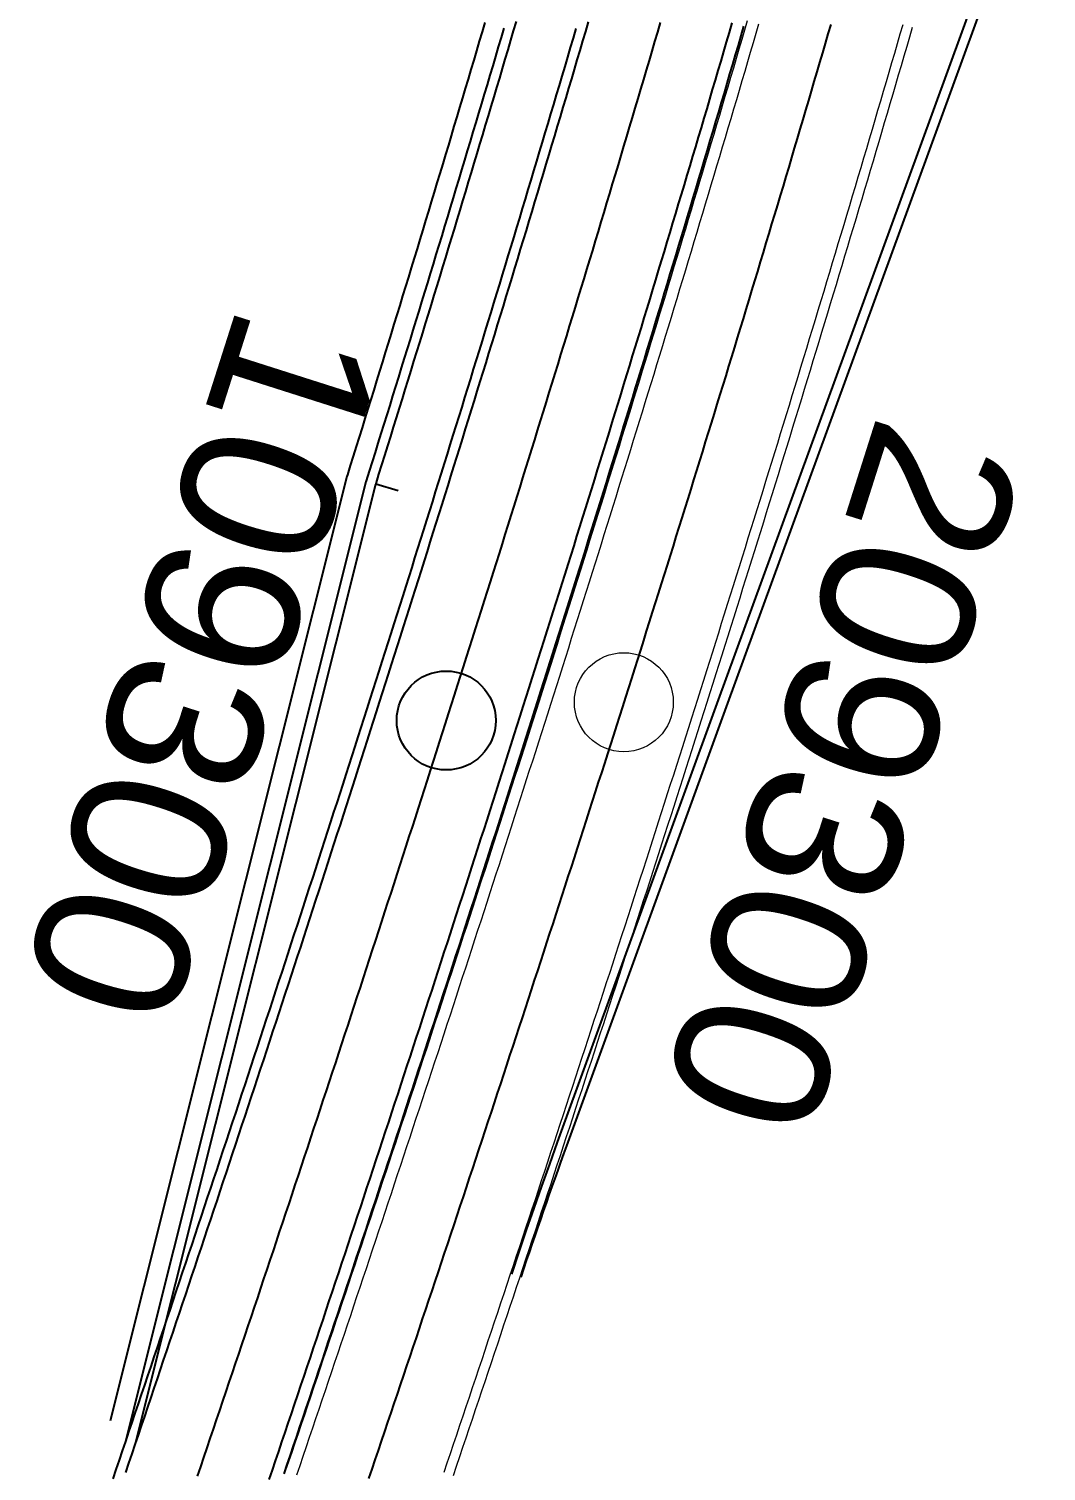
# Model space of a CAD drawing. Extents: x 2610184 to 2620710, y 1263771 to 1270672.
# Drawn here: x 2614603.1 to 2614654.5, y 1266137.5 to 1266210.4 of the extents above; entities that cross this region are included whole.
import ezdxf

# ---------------------------------------------------------------- set-up
doc = ezdxf.new("R2010")
doc.units = 0
doc.header["$LTSCALE"] = 5
doc.linetypes.add('DASHDOT', pattern=[10, 5, -2.5, 0, -2.5])
doc.layers.get('0').update_dxf_attribs({"color": 1, "linetype": 'CONTINUOUS'})
for name, color, linetype in [('Anschluss Birsfelden Grundvariante', 7, 'CONTINUOUS'), ('Grundriss_16', 7, 'CONTINUOUS'), ('Grundriss_26', 7, 'CONTINUOUS'), ('TunnelachseOst', 3, 'CONTINUOUS'), ('TunnelacsheWest', 3, 'CONTINUOUS')]:
    doc.layers.add(name, color=color, linetype=linetype)
doc.styles.add('ARIAL', font='arial.ttf')

# ---------------------------------------------------------------- blocks, each defined once
blk = doc.blocks.new('CDWK_PTTYP10')
at = {"color": 0, "lineweight": -2}
blk.add_circle((0, 0), 0.5, dxfattribs=at)

msp = doc.modelspace()

# ---------------------------------------------------------------- linework, layer by layer
at = {"layer": 'Anschluss Birsfelden Grundvariante', "color": 1, "linetype": 'Continuous', "lineweight": -3}
msp.add_line((2614620.643, 1266187.415, 2.5), (2614621.771, 1266187.063, 2.5), dxfattribs=at)
msp.add_lwpolyline([(2614680.386, 1266291.424), (2614648.553, 1266204.108), (2614638.356, 1266176.138), (2614630.287, 1266153.972, 0.007045), (2614627.975, 1266147.332)], format="xyb", dxfattribs=at)
for points in [[(2614626.16, 1266210.716), (2614626.019, 1266210.239), (2614625.878, 1266209.762), (2614625.736, 1266209.285), (2614625.595, 1266208.808), (2614625.453, 1266208.331), (2614625.312, 1266207.854), (2614625.17, 1266207.378), (2614625.028, 1266206.901), (2614624.885, 1266206.424), (2614624.743, 1266205.948), (2614624.6, 1266205.471), (2614624.458, 1266204.994), (2614624.315, 1266204.518), (2614624.172, 1266204.041), (2614624.028, 1266203.565), (2614623.885, 1266203.088), (2614623.741, 1266202.612), (2614623.598, 1266202.136), (2614623.454, 1266201.659), (2614623.31, 1266201.183), (2614623.165, 1266200.707), (2614623.021, 1266200.231), (2614622.876, 1266199.754), (2614622.732, 1266199.278), (2614622.587, 1266198.802), (2614622.442, 1266198.326), (2614622.296, 1266197.85), (2614622.151, 1266197.374), (2614622.005, 1266196.898), (2614621.86, 1266196.422), (2614621.714, 1266195.946), (2614621.568, 1266195.47), (2614621.422, 1266194.995), (2614621.275, 1266194.519), (2614621.129, 1266194.043), (2614620.982, 1266193.567), (2614620.836, 1266193.092), (2614620.689, 1266192.616), (2614620.542, 1266192.141), (2614620.394, 1266191.665), (2614620.247, 1266191.19), (2614620.099, 1266190.714), (2614619.952, 1266190.239), (2614619.804, 1266189.763), (2614619.656, 1266189.288), (2614619.508, 1266188.812), (2614619.36, 1266188.337), (2614619.211, 1266187.862), (2614619.186, 1266187.782), (2614607.234, 1266140.065)], [(2614627.119, 1266210.433), (2614626.978, 1266209.956), (2614626.837, 1266209.478), (2614626.695, 1266209.001), (2614626.554, 1266208.524), (2614626.412, 1266208.047), (2614626.27, 1266207.569), (2614626.128, 1266207.092), (2614625.986, 1266206.615), (2614625.844, 1266206.138), (2614625.701, 1266205.661), (2614625.558, 1266205.184), (2614625.416, 1266204.707), (2614625.272, 1266204.23), (2614625.129, 1266203.753), (2614624.986, 1266203.277), (2614624.842, 1266202.8), (2614624.699, 1266202.323), (2614624.555, 1266201.847), (2614624.411, 1266201.37), (2614624.267, 1266200.893), (2614624.122, 1266200.417), (2614623.978, 1266199.94), (2614623.833, 1266199.464), (2614623.688, 1266198.987), (2614623.543, 1266198.511), (2614623.398, 1266198.034), (2614623.253, 1266197.558), (2614623.107, 1266197.082), (2614622.962, 1266196.606), (2614622.816, 1266196.129), (2614622.67, 1266195.653), (2614622.524, 1266195.177), (2614622.378, 1266194.701), (2614622.231, 1266194.225), (2614622.085, 1266193.749), (2614621.938, 1266193.273), (2614621.791, 1266192.797), (2614621.644, 1266192.321), (2614621.497, 1266191.845), (2614621.35, 1266191.369), (2614621.202, 1266190.893), (2614621.054, 1266190.418), (2614620.907, 1266189.942), (2614620.759, 1266189.466), (2614620.611, 1266188.99), (2614620.462, 1266188.515), (2614620.314, 1266188.039), (2614620.166, 1266187.564), (2614620.149, 1266187.511), (2614608.002, 1266139.036)]]:
    msp.add_lwpolyline(points, dxfattribs=at)
for points in [[(2614679.912, 1266291.584, 0), (2614648.083, 1266204.279, 0), (2614637.886, 1266176.309, 2.5), (2614629.817, 1266154.143, 2.5), (2614629.418, 1266153.038, 2.5), (2614629.024, 1266151.932, 2.5), (2614628.636, 1266150.824, 2.5), (2614628.252, 1266149.715, 2.5), (2614627.874, 1266148.603, 2.5), (2614627.501, 1266147.49, 2.5)], [(2614627.739, 1266210.769, 0), (2614627.598, 1266210.291, 0), (2614627.457, 1266209.814, 0), (2614627.316, 1266209.336, 0), (2614627.175, 1266208.859, 0), (2614627.033, 1266208.382, 0), (2614626.891, 1266207.904, 0), (2614626.749, 1266207.427, 0), (2614626.607, 1266206.95, 0), (2614626.465, 1266206.472, 0), (2614626.323, 1266205.995, 0), (2614626.18, 1266205.518, 0), (2614626.037, 1266205.041, 0), (2614625.894, 1266204.564, 0), (2614625.751, 1266204.087, 0), (2614625.608, 1266203.61, 0), (2614625.465, 1266203.133, 0), (2614625.321, 1266202.656, 0), (2614625.177, 1266202.179, 0), (2614625.033, 1266201.702, 0), (2614624.889, 1266201.225, 0), (2614624.745, 1266200.748, 0), (2614624.601, 1266200.272, 0), (2614624.456, 1266199.795, 0), (2614624.311, 1266199.318, 0), (2614624.167, 1266198.842, 0), (2614624.022, 1266198.365, 0), (2614623.876, 1266197.889, 0), (2614623.731, 1266197.412, 0), (2614623.585, 1266196.936, 0), (2614623.44, 1266196.459, 0), (2614623.294, 1266195.983, 0), (2614623.148, 1266195.507, 0), (2614623.002, 1266195.03, 0), (2614622.856, 1266194.554, 0), (2614622.709, 1266194.078, 0), (2614622.562, 1266193.602, 0), (2614622.416, 1266193.125, 0), (2614622.269, 1266192.649, 0), (2614622.122, 1266192.173, 0), (2614621.975, 1266191.697, 0), (2614621.827, 1266191.221, 0), (2614621.68, 1266190.745, 0), (2614621.532, 1266190.269, 0), (2614621.384, 1266189.793, 0), (2614621.236, 1266189.318, 0), (2614621.088, 1266188.842, 0), (2614620.94, 1266188.366, 0), (2614620.791, 1266187.89, 0), (2614620.643, 1266187.415, 0), (2614620.631, 1266187.376, 0), (2614608.487, 1266138.915, 2.5)]]:
    msp.add_polyline3d(points, dxfattribs=at)
at = {"layer": 'Grundriss_16', "color": 1, "linetype": 'Continuous', "lineweight": -3}
for points in [[(2614631.378, 1266210.737), (2614631.237, 1266210.258), (2614631.096, 1266209.78), (2614630.955, 1266209.301), (2614630.814, 1266208.822), (2614630.672, 1266208.343), (2614630.53, 1266207.865), (2614630.388, 1266207.386), (2614630.246, 1266206.907), (2614630.104, 1266206.429), (2614629.962, 1266205.95), (2614629.819, 1266205.472), (2614629.676, 1266204.994), (2614629.533, 1266204.515), (2614629.39, 1266204.037), (2614629.247, 1266203.559), (2614629.104, 1266203.081), (2614628.96, 1266202.602), (2614628.816, 1266202.124), (2614628.672, 1266201.646), (2614628.528, 1266201.168), (2614628.384, 1266200.69), (2614628.24, 1266200.212), (2614628.095, 1266199.734), (2614627.95, 1266199.256), (2614627.805, 1266198.779), (2614627.66, 1266198.301), (2614627.515, 1266197.823), (2614627.37, 1266197.346), (2614627.224, 1266196.868), (2614627.079, 1266196.39), (2614626.933, 1266195.913), (2614626.787, 1266195.435), (2614626.64, 1266194.958), (2614626.494, 1266194.48), (2614626.348, 1266194.003), (2614626.201, 1266193.526), (2614626.054, 1266193.048), (2614625.907, 1266192.571), (2614625.76, 1266192.094), (2614625.613, 1266191.617), (2614625.466, 1266191.14), (2614625.318, 1266190.663), (2614625.17, 1266190.186), (2614625.023, 1266189.709), (2614624.875, 1266189.232), (2614624.726, 1266188.755), (2614624.578, 1266188.278), (2614624.43, 1266187.801), (2614624.281, 1266187.324), (2614624.132, 1266186.847), (2614623.984, 1266186.371), (2614623.835, 1266185.894), (2614623.685, 1266185.417), (2614623.536, 1266184.941), (2614623.387, 1266184.464), (2614623.237, 1266183.988), (2614623.087, 1266183.511), (2614622.938, 1266183.035), (2614622.788, 1266182.559), (2614622.637, 1266182.082), (2614622.487, 1266181.606), (2614622.337, 1266181.13), (2614622.186, 1266180.653), (2614622.036, 1266180.177), (2614621.885, 1266179.701), (2614621.734, 1266179.225), (2614621.583, 1266178.749), (2614621.431, 1266178.273), (2614621.28, 1266177.797), (2614621.129, 1266177.321), (2614620.977, 1266176.845), (2614620.825, 1266176.369), (2614620.673, 1266175.893), (2614620.521, 1266175.417), (2614620.369, 1266174.941), (2614620.217, 1266174.466), (2614620.064, 1266173.99), (2614619.912, 1266173.514), (2614619.759, 1266173.039), (2614619.607, 1266172.563), (2614619.454, 1266172.088), (2614619.301, 1266171.612), (2614619.147, 1266171.136), (2614618.994, 1266170.661), (2614618.841, 1266170.186), (2614618.687, 1266169.71), (2614618.534, 1266169.235), (2614618.38, 1266168.76), (2614618.226, 1266168.284), (2614618.072, 1266167.809), (2614617.918, 1266167.334), (2614617.763, 1266166.859), (2614617.609, 1266166.383), (2614617.455, 1266165.908), (2614617.3, 1266165.433), (2614617.145, 1266164.958), (2614616.99, 1266164.483), (2614616.836, 1266164.008), (2614616.68, 1266163.533), (2614616.525, 1266163.058), (2614616.37, 1266162.583), (2614616.215, 1266162.109), (2614616.059, 1266161.634), (2614615.903, 1266161.159), (2614615.748, 1266160.684), (2614615.592, 1266160.209), (2614615.436, 1266159.735), (2614615.28, 1266159.26), (2614615.124, 1266158.785), (2614614.967, 1266158.311), (2614614.811, 1266157.836), (2614614.654, 1266157.362), (2614614.498, 1266156.887), (2614614.341, 1266156.413), (2614614.184, 1266155.938), (2614614.027, 1266155.464), (2614613.87, 1266154.989), (2614613.713, 1266154.515), (2614613.556, 1266154.041), (2614613.399, 1266153.566), (2614613.241, 1266153.092), (2614613.084, 1266152.618), (2614612.926, 1266152.144), (2614612.768, 1266151.669), (2614612.61, 1266151.195), (2614612.453, 1266150.721), (2614612.295, 1266150.247), (2614612.136, 1266149.773), (2614611.978, 1266149.299), (2614611.82, 1266148.825), (2614611.661, 1266148.351), (2614611.503, 1266147.877), (2614611.344, 1266147.403), (2614611.186, 1266146.929), (2614611.027, 1266146.455), (2614610.868, 1266145.981), (2614610.709, 1266145.507), (2614610.55, 1266145.034), (2614610.391, 1266144.56), (2614610.232, 1266144.086), (2614610.072, 1266143.612), (2614609.913, 1266143.139), (2614609.753, 1266142.665), (2614609.594, 1266142.191), (2614609.434, 1266141.718), (2614609.274, 1266141.244), (2614609.114, 1266140.77), (2614608.955, 1266140.297), (2614608.795, 1266139.823), (2614608.634, 1266139.35), (2614608.474, 1266138.876), (2614608.314, 1266138.403), (2614608.154, 1266137.929), (2614607.993, 1266137.456)], [(2614615.265, 1266137.107), (2614615.426, 1266137.582), (2614615.586, 1266138.056), (2614615.747, 1266138.531), (2614615.907, 1266139.006), (2614616.067, 1266139.481), (2614616.227, 1266139.956), (2614616.387, 1266140.43), (2614616.547, 1266140.905), (2614616.707, 1266141.38), (2614616.867, 1266141.855), (2614617.026, 1266142.33), (2614617.186, 1266142.805), (2614617.345, 1266143.28), (2614617.505, 1266143.755), (2614617.664, 1266144.231), (2614617.823, 1266144.706), (2614617.982, 1266145.181), (2614618.141, 1266145.656), (2614618.3, 1266146.131), (2614618.459, 1266146.607), (2614618.618, 1266147.082), (2614618.777, 1266147.557), (2614618.935, 1266148.033), (2614619.094, 1266148.508), (2614619.252, 1266148.984), (2614619.41, 1266149.459), (2614619.568, 1266149.935), (2614619.727, 1266150.411), (2614619.885, 1266150.886), (2614620.042, 1266151.362), (2614620.2, 1266151.838), (2614620.358, 1266152.313), (2614620.516, 1266152.789), (2614620.673, 1266153.265), (2614620.83, 1266153.741), (2614620.988, 1266154.217), (2614621.145, 1266154.693), (2614621.302, 1266155.169), (2614621.459, 1266155.645), (2614621.616, 1266156.121), (2614621.773, 1266156.597), (2614621.929, 1266157.073), (2614622.086, 1266157.549), (2614622.242, 1266158.025), (2614622.399, 1266158.501), (2614622.555, 1266158.978), (2614622.711, 1266159.454), (2614622.867, 1266159.93), (2614623.023, 1266160.407), (2614623.179, 1266160.883), (2614623.335, 1266161.36), (2614623.49, 1266161.836), (2614623.646, 1266162.313), (2614623.801, 1266162.79), (2614623.956, 1266163.266), (2614624.111, 1266163.743), (2614624.266, 1266164.22), (2614624.421, 1266164.696), (2614624.576, 1266165.173), (2614624.731, 1266165.65), (2614624.885, 1266166.127), (2614625.04, 1266166.604), (2614625.194, 1266167.081), (2614625.348, 1266167.558), (2614625.502, 1266168.035), (2614625.656, 1266168.512), (2614625.81, 1266168.989), (2614625.964, 1266169.467), (2614626.117, 1266169.944), (2614626.271, 1266170.421), (2614626.424, 1266170.899), (2614626.577, 1266171.376), (2614626.73, 1266171.853), (2614626.883, 1266172.331), (2614627.036, 1266172.809), (2614627.189, 1266173.286), (2614627.342, 1266173.764), (2614627.494, 1266174.241), (2614627.646, 1266174.719), (2614627.799, 1266175.197), (2614627.951, 1266175.675), (2614628.103, 1266176.153), (2614628.254, 1266176.63), (2614628.406, 1266177.108), (2614628.558, 1266177.586), (2614628.709, 1266178.064), (2614628.86, 1266178.542), (2614629.011, 1266179.021), (2614629.163, 1266179.499), (2614629.313, 1266179.977), (2614629.464, 1266180.455), (2614629.615, 1266180.934), (2614629.765, 1266181.412), (2614629.916, 1266181.89), (2614630.066, 1266182.369), (2614630.216, 1266182.847), (2614630.366, 1266183.326), (2614630.515, 1266183.805), (2614630.665, 1266184.283), (2614630.815, 1266184.762), (2614630.964, 1266185.241), (2614631.113, 1266185.719), (2614631.262, 1266186.198), (2614631.411, 1266186.677), (2614631.56, 1266187.156), (2614631.708, 1266187.635), (2614631.857, 1266188.114), (2614632.005, 1266188.593), (2614632.153, 1266189.073), (2614632.301, 1266189.552), (2614632.449, 1266190.031), (2614632.597, 1266190.51), (2614632.745, 1266190.99), (2614632.892, 1266191.469), (2614633.039, 1266191.949), (2614633.187, 1266192.428), (2614633.334, 1266192.908), (2614633.48, 1266193.387), (2614633.627, 1266193.867), (2614633.774, 1266194.347), (2614633.92, 1266194.826), (2614634.066, 1266195.306), (2614634.212, 1266195.786), (2614634.358, 1266196.266), (2614634.504, 1266196.746), (2614634.649, 1266197.226), (2614634.795, 1266197.706), (2614634.94, 1266198.186), (2614635.085, 1266198.667), (2614635.23, 1266199.147), (2614635.375, 1266199.627), (2614635.519, 1266200.107), (2614635.664, 1266200.588), (2614635.808, 1266201.068), (2614635.952, 1266201.549), (2614636.096, 1266202.029), (2614636.24, 1266202.51), (2614636.384, 1266202.991), (2614636.527, 1266203.471), (2614636.67, 1266203.952), (2614636.814, 1266204.433), (2614636.957, 1266204.914), (2614637.099, 1266205.395), (2614637.242, 1266205.876), (2614637.384, 1266206.357), (2614637.527, 1266206.838), (2614637.669, 1266207.319), (2614637.811, 1266207.801), (2614637.952, 1266208.282), (2614638.094, 1266208.763), (2614638.235, 1266209.245), (2614638.377, 1266209.726), (2614638.518, 1266210.208), (2614638.659, 1266210.689)], [(2614630.758, 1266210.4), (2614630.617, 1266209.921), (2614630.476, 1266209.442), (2614630.334, 1266208.964), (2614630.193, 1266208.485), (2614630.051, 1266208.007), (2614629.909, 1266207.528), (2614629.767, 1266207.05), (2614629.625, 1266206.571), (2614629.483, 1266206.093), (2614629.34, 1266205.615), (2614629.197, 1266205.137), (2614629.054, 1266204.658), (2614628.911, 1266204.18), (2614628.768, 1266203.702), (2614628.625, 1266203.224), (2614628.481, 1266202.746), (2614628.338, 1266202.268), (2614628.194, 1266201.79), (2614628.05, 1266201.313), (2614627.905, 1266200.835), (2614627.761, 1266200.357), (2614627.616, 1266199.879), (2614627.472, 1266199.401), (2614627.327, 1266198.924), (2614627.182, 1266198.446), (2614627.037, 1266197.969), (2614626.891, 1266197.491), (2614626.746, 1266197.014), (2614626.6, 1266196.536), (2614626.454, 1266196.059), (2614626.309, 1266195.582), (2614626.162, 1266195.104), (2614626.016, 1266194.627), (2614625.87, 1266194.15), (2614625.723, 1266193.673), (2614625.576, 1266193.195), (2614625.43, 1266192.718), (2614625.282, 1266192.241), (2614625.135, 1266191.764), (2614624.988, 1266191.287), (2614624.84, 1266190.81), (2614624.693, 1266190.333), (2614624.545, 1266189.857), (2614624.397, 1266189.38), (2614624.249, 1266188.903), (2614624.101, 1266188.426), (2614623.952, 1266187.95), (2614623.804, 1266187.473), (2614623.655, 1266186.996), (2614623.506, 1266186.52), (2614623.357, 1266186.043), (2614623.208, 1266185.567), (2614623.059, 1266185.09), (2614622.91, 1266184.614), (2614622.76, 1266184.138), (2614622.61, 1266183.661), (2614622.461, 1266183.185), (2614622.311, 1266182.709), (2614622.161, 1266182.233), (2614622.01, 1266181.756), (2614621.86, 1266181.28), (2614621.709, 1266180.804), (2614621.559, 1266180.328), (2614621.408, 1266179.852), (2614621.257, 1266179.376), (2614621.106, 1266178.9), (2614620.955, 1266178.424), (2614620.804, 1266177.948), (2614620.652, 1266177.472), (2614620.501, 1266176.997), (2614620.349, 1266176.521), (2614620.197, 1266176.045), (2614620.045, 1266175.569), (2614619.893, 1266175.094), (2614619.741, 1266174.618), (2614619.588, 1266174.143), (2614619.436, 1266173.667), (2614619.283, 1266173.192), (2614619.13, 1266172.716), (2614618.978, 1266172.241), (2614618.825, 1266171.765), (2614618.672, 1266171.29), (2614618.518, 1266170.814), (2614618.365, 1266170.339), (2614618.211, 1266169.864), (2614618.058, 1266169.389), (2614617.904, 1266168.913), (2614617.75, 1266168.438), (2614617.596, 1266167.963), (2614617.442, 1266167.488), (2614617.288, 1266167.013), (2614617.134, 1266166.538), (2614616.979, 1266166.063), (2614616.825, 1266165.588), (2614616.67, 1266165.113), (2614616.515, 1266164.638), (2614616.36, 1266164.163), (2614616.205, 1266163.688), (2614616.05, 1266163.214), (2614615.895, 1266162.739), (2614615.739, 1266162.264), (2614615.584, 1266161.789), (2614615.428, 1266161.315), (2614615.273, 1266160.84), (2614615.117, 1266160.365), (2614614.961, 1266159.891), (2614614.805, 1266159.416), (2614614.649, 1266158.942), (2614614.492, 1266158.467), (2614614.336, 1266157.993), (2614614.18, 1266157.518), (2614614.023, 1266157.044), (2614613.866, 1266156.57), (2614613.71, 1266156.095), (2614613.553, 1266155.621), (2614613.396, 1266155.147), (2614613.239, 1266154.672), (2614613.081, 1266154.198), (2614612.924, 1266153.724), (2614612.767, 1266153.25), (2614612.609, 1266152.776), (2614612.452, 1266152.301), (2614612.294, 1266151.827), (2614612.136, 1266151.353), (2614611.978, 1266150.879), (2614611.82, 1266150.405), (2614611.662, 1266149.931), (2614611.504, 1266149.457), (2614611.346, 1266148.983), (2614611.187, 1266148.509), (2614611.029, 1266148.036), (2614610.87, 1266147.562), (2614610.712, 1266147.088), (2614610.553, 1266146.614), (2614610.394, 1266146.14), (2614610.235, 1266145.666), (2614610.076, 1266145.193), (2614609.917, 1266144.719), (2614609.758, 1266144.245), (2614609.598, 1266143.772), (2614609.439, 1266143.298), (2614609.28, 1266142.824), (2614609.12, 1266142.351), (2614608.96, 1266141.877), (2614608.801, 1266141.404), (2614608.641, 1266140.93), (2614608.481, 1266140.457), (2614608.321, 1266139.983), (2614608.161, 1266139.51), (2614608.001, 1266139.036), (2614607.84, 1266138.563), (2614607.68, 1266138.09), (2614607.52, 1266137.616), (2614607.359, 1266137.143)], [(2614639.235, 1266210.521), (2614639.094, 1266210.039), (2614638.952, 1266209.557), (2614638.811, 1266209.076), (2614638.67, 1266208.594), (2614638.528, 1266208.112), (2614638.386, 1266207.631), (2614638.244, 1266207.149), (2614638.102, 1266206.668), (2614637.96, 1266206.187), (2614637.817, 1266205.705), (2614637.675, 1266205.224), (2614637.532, 1266204.743), (2614637.389, 1266204.262), (2614637.246, 1266203.781), (2614637.102, 1266203.3), (2614636.959, 1266202.819), (2614636.815, 1266202.338), (2614636.671, 1266201.857), (2614636.527, 1266201.377), (2614636.383, 1266200.896), (2614636.239, 1266200.415), (2614636.094, 1266199.935), (2614635.949, 1266199.454), (2614635.805, 1266198.974), (2614635.66, 1266198.493), (2614635.514, 1266198.013), (2614635.369, 1266197.532), (2614635.224, 1266197.052), (2614635.078, 1266196.572), (2614634.932, 1266196.092), (2614634.786, 1266195.612), (2614634.64, 1266195.131), (2614634.494, 1266194.651), (2614634.347, 1266194.172), (2614634.201, 1266193.692), (2614634.054, 1266193.212), (2614633.907, 1266192.732), (2614633.76, 1266192.252), (2614633.613, 1266191.772), (2614633.466, 1266191.293), (2614633.318, 1266190.813), (2614633.171, 1266190.334), (2614633.023, 1266189.854), (2614632.875, 1266189.375), (2614632.727, 1266188.895), (2614632.578, 1266188.416), (2614632.43, 1266187.937), (2614632.282, 1266187.458), (2614632.133, 1266186.978), (2614631.984, 1266186.499), (2614631.835, 1266186.02), (2614631.686, 1266185.541), (2614631.537, 1266185.062), (2614631.387, 1266184.583), (2614631.238, 1266184.104), (2614631.088, 1266183.625), (2614630.938, 1266183.147), (2614630.788, 1266182.668), (2614630.638, 1266182.189), (2614630.488, 1266181.711), (2614630.338, 1266181.232), (2614630.187, 1266180.753), (2614630.036, 1266180.275), (2614629.886, 1266179.797), (2614629.735, 1266179.318), (2614629.584, 1266178.84), (2614629.432, 1266178.362), (2614629.281, 1266177.883), (2614629.13, 1266177.405), (2614628.978, 1266176.927), (2614628.826, 1266176.449), (2614628.674, 1266175.971), (2614628.522, 1266175.493), (2614628.37, 1266175.015), (2614628.218, 1266174.537), (2614628.066, 1266174.059), (2614627.913, 1266173.581), (2614627.761, 1266173.103), (2614627.608, 1266172.626), (2614627.455, 1266172.148), (2614627.302, 1266171.67), (2614627.149, 1266171.193), (2614626.995, 1266170.715), (2614626.842, 1266170.238), (2614626.689, 1266169.76), (2614626.535, 1266169.283), (2614626.381, 1266168.805), (2614626.227, 1266168.328), (2614626.073, 1266167.851), (2614625.919, 1266167.374), (2614625.765, 1266166.896), (2614625.611, 1266166.419), (2614625.456, 1266165.942), (2614625.301, 1266165.465), (2614625.147, 1266164.988), (2614624.992, 1266164.511), (2614624.837, 1266164.034), (2614624.682, 1266163.557), (2614624.527, 1266163.081), (2614624.371, 1266162.604), (2614624.216, 1266162.127), (2614624.06, 1266161.65), (2614623.905, 1266161.174), (2614623.749, 1266160.697), (2614623.593, 1266160.22), (2614623.437, 1266159.744), (2614623.281, 1266159.267), (2614623.125, 1266158.791), (2614622.969, 1266158.314), (2614622.812, 1266157.838), (2614622.656, 1266157.362), (2614622.499, 1266156.885), (2614622.343, 1266156.409), (2614622.186, 1266155.933), (2614622.029, 1266155.457), (2614621.872, 1266154.981), (2614621.715, 1266154.504), (2614621.557, 1266154.028), (2614621.4, 1266153.552), (2614621.243, 1266153.076), (2614621.085, 1266152.6), (2614620.927, 1266152.125), (2614620.77, 1266151.649), (2614620.612, 1266151.173), (2614620.454, 1266150.697), (2614620.296, 1266150.221), (2614620.138, 1266149.746), (2614619.98, 1266149.27), (2614619.821, 1266148.794), (2614619.663, 1266148.319), (2614619.504, 1266147.843), (2614619.346, 1266147.368), (2614619.187, 1266146.892), (2614619.028, 1266146.417), (2614618.869, 1266145.941), (2614618.71, 1266145.466), (2614618.551, 1266144.99), (2614618.392, 1266144.515), (2614618.233, 1266144.04), (2614618.074, 1266143.565), (2614617.914, 1266143.089), (2614617.755, 1266142.614), (2614617.595, 1266142.139), (2614617.435, 1266141.664), (2614617.276, 1266141.189), (2614617.116, 1266140.714), (2614616.956, 1266140.239), (2614616.796, 1266139.764), (2614616.636, 1266139.289), (2614616.475, 1266138.814), (2614616.315, 1266138.339), (2614616.155, 1266137.864), (2614615.994, 1266137.39)]]:
    msp.add_lwpolyline(points, dxfattribs=at)
at = {"layer": 'Grundriss_26', "color": 1, "linetype": 'Continuous', "lineweight": 18}
for points in [[(2614639.418, 1266210.804), (2614639.278, 1266210.325), (2614639.137, 1266209.846), (2614638.997, 1266209.367), (2614638.856, 1266208.888), (2614638.715, 1266208.409), (2614638.574, 1266207.931), (2614638.433, 1266207.452), (2614638.291, 1266206.974), (2614638.15, 1266206.495), (2614638.008, 1266206.016), (2614637.866, 1266205.538), (2614637.724, 1266205.06), (2614637.582, 1266204.581), (2614637.439, 1266204.103), (2614637.296, 1266203.625), (2614637.154, 1266203.147), (2614637.011, 1266202.668), (2614636.867, 1266202.19), (2614636.724, 1266201.712), (2614636.581, 1266201.234), (2614636.437, 1266200.756), (2614636.293, 1266200.278), (2614636.149, 1266199.8), (2614636.005, 1266199.322), (2614635.86, 1266198.845), (2614635.716, 1266198.367), (2614635.571, 1266197.889), (2614635.426, 1266197.411), (2614635.281, 1266196.934), (2614635.136, 1266196.456), (2614634.991, 1266195.979), (2614634.845, 1266195.501), (2614634.699, 1266195.024), (2614634.554, 1266194.546), (2614634.408, 1266194.069), (2614634.261, 1266193.592), (2614634.115, 1266193.114), (2614633.969, 1266192.637), (2614633.822, 1266192.16), (2614633.675, 1266191.683), (2614633.528, 1266191.206), (2614633.381, 1266190.729), (2614633.234, 1266190.251), (2614633.087, 1266189.775), (2614632.939, 1266189.298), (2614632.791, 1266188.821), (2614632.643, 1266188.344), (2614632.495, 1266187.867), (2614632.347, 1266187.39), (2614632.199, 1266186.913), (2614632.05, 1266186.437), (2614631.902, 1266185.96), (2614631.753, 1266185.483), (2614631.604, 1266185.007), (2614631.455, 1266184.53), (2614631.306, 1266184.054), (2614631.156, 1266183.577), (2614631.007, 1266183.101), (2614630.857, 1266182.625), (2614630.707, 1266182.148), (2614630.557, 1266181.672), (2614630.407, 1266181.196), (2614630.257, 1266180.719), (2614630.107, 1266180.243), (2614629.956, 1266179.767), (2614629.806, 1266179.291), (2614629.655, 1266178.815), (2614629.504, 1266178.339), (2614629.353, 1266177.863), (2614629.202, 1266177.387), (2614629.05, 1266176.911), (2614628.899, 1266176.435), (2614628.747, 1266175.959), (2614628.596, 1266175.484), (2614628.444, 1266175.008), (2614628.292, 1266174.532), (2614628.14, 1266174.056), (2614627.987, 1266173.581), (2614627.835, 1266173.105), (2614627.682, 1266172.629), (2614627.53, 1266172.154), (2614627.377, 1266171.678), (2614627.224, 1266171.203), (2614627.071, 1266170.727), (2614626.918, 1266170.252), (2614626.764, 1266169.777), (2614626.611, 1266169.301), (2614626.457, 1266168.826), (2614626.304, 1266168.351), (2614626.15, 1266167.876), (2614625.996, 1266167.4), (2614625.842, 1266166.925), (2614625.688, 1266166.45), (2614625.533, 1266165.975), (2614625.379, 1266165.5), (2614625.225, 1266165.025), (2614625.07, 1266164.55), (2614624.915, 1266164.075), (2614624.76, 1266163.6), (2614624.605, 1266163.125), (2614624.45, 1266162.65), (2614624.295, 1266162.175), (2614624.139, 1266161.701), (2614623.984, 1266161.226), (2614623.828, 1266160.751), (2614623.673, 1266160.276), (2614623.517, 1266159.802), (2614623.361, 1266159.327), (2614623.205, 1266158.852), (2614623.049, 1266158.378), (2614622.892, 1266157.903), (2614622.736, 1266157.429), (2614622.58, 1266156.954), (2614622.423, 1266156.48), (2614622.266, 1266156.005), (2614622.109, 1266155.531), (2614621.952, 1266155.057), (2614621.795, 1266154.582), (2614621.638, 1266154.108), (2614621.481, 1266153.634), (2614621.324, 1266153.159), (2614621.166, 1266152.685), (2614621.009, 1266152.211), (2614620.851, 1266151.737), (2614620.693, 1266151.263), (2614620.536, 1266150.789), (2614620.378, 1266150.314), (2614620.22, 1266149.84), (2614620.061, 1266149.366), (2614619.903, 1266148.892), (2614619.745, 1266148.418), (2614619.586, 1266147.944), (2614619.428, 1266147.47), (2614619.269, 1266146.997), (2614619.11, 1266146.523), (2614618.952, 1266146.049), (2614618.793, 1266145.575), (2614618.634, 1266145.101), (2614618.475, 1266144.627), (2614618.315, 1266144.154), (2614618.156, 1266143.68), (2614617.997, 1266143.206), (2614617.837, 1266142.733), (2614617.678, 1266142.259), (2614617.518, 1266141.785), (2614617.358, 1266141.312), (2614617.198, 1266140.838), (2614617.039, 1266140.365), (2614616.879, 1266139.891), (2614616.718, 1266139.418), (2614616.558, 1266138.944), (2614616.398, 1266138.471), (2614616.238, 1266137.997), (2614616.077, 1266137.524)], [(2614639.994, 1266210.635), (2614639.854, 1266210.156), (2614639.713, 1266209.677), (2614639.573, 1266209.198), (2614639.432, 1266208.719), (2614639.291, 1266208.24), (2614639.15, 1266207.761), (2614639.008, 1266207.282), (2614638.867, 1266206.803), (2614638.725, 1266206.325), (2614638.583, 1266205.846), (2614638.441, 1266205.367), (2614638.299, 1266204.889), (2614638.157, 1266204.41), (2614638.014, 1266203.932), (2614637.871, 1266203.453), (2614637.728, 1266202.975), (2614637.585, 1266202.496), (2614637.442, 1266202.018), (2614637.299, 1266201.54), (2614637.155, 1266201.061), (2614637.011, 1266200.583), (2614636.867, 1266200.105), (2614636.723, 1266199.627), (2614636.579, 1266199.149), (2614636.435, 1266198.671), (2614636.29, 1266198.193), (2614636.145, 1266197.715), (2614636, 1266197.237), (2614635.855, 1266196.759), (2614635.71, 1266196.282), (2614635.565, 1266195.804), (2614635.419, 1266195.326), (2614635.273, 1266194.849), (2614635.127, 1266194.371), (2614634.981, 1266193.893), (2614634.835, 1266193.416), (2614634.689, 1266192.938), (2614634.542, 1266192.461), (2614634.396, 1266191.984), (2614634.249, 1266191.506), (2614634.102, 1266191.029), (2614633.955, 1266190.552), (2614633.807, 1266190.074), (2614633.66, 1266189.597), (2614633.512, 1266189.12), (2614633.364, 1266188.643), (2614633.216, 1266188.166), (2614633.068, 1266187.689), (2614632.92, 1266187.212), (2614632.772, 1266186.735), (2614632.623, 1266186.258), (2614632.474, 1266185.781), (2614632.326, 1266185.305), (2614632.177, 1266184.828), (2614632.028, 1266184.351), (2614631.878, 1266183.874), (2614631.729, 1266183.398), (2614631.579, 1266182.921), (2614631.43, 1266182.445), (2614631.28, 1266181.968), (2614631.13, 1266181.492), (2614630.98, 1266181.015), (2614630.829, 1266180.539), (2614630.679, 1266180.063), (2614630.528, 1266179.586), (2614630.378, 1266179.11), (2614630.227, 1266178.634), (2614630.076, 1266178.158), (2614629.925, 1266177.681), (2614629.774, 1266177.205), (2614629.622, 1266176.729), (2614629.471, 1266176.253), (2614629.319, 1266175.777), (2614629.167, 1266175.301), (2614629.015, 1266174.825), (2614628.863, 1266174.349), (2614628.711, 1266173.873), (2614628.559, 1266173.398), (2614628.406, 1266172.922), (2614628.254, 1266172.446), (2614628.101, 1266171.97), (2614627.948, 1266171.495), (2614627.795, 1266171.019), (2614627.642, 1266170.544), (2614627.489, 1266170.068), (2614627.335, 1266169.592), (2614627.182, 1266169.117), (2614627.028, 1266168.642), (2614626.875, 1266168.166), (2614626.721, 1266167.691), (2614626.567, 1266167.215), (2614626.413, 1266166.74), (2614626.258, 1266166.265), (2614626.104, 1266165.79), (2614625.95, 1266165.314), (2614625.795, 1266164.839), (2614625.64, 1266164.364), (2614625.486, 1266163.889), (2614625.331, 1266163.414), (2614625.176, 1266162.939), (2614625.02, 1266162.464), (2614624.865, 1266161.989), (2614624.71, 1266161.514), (2614624.554, 1266161.039), (2614624.398, 1266160.564), (2614624.243, 1266160.089), (2614624.087, 1266159.614), (2614623.931, 1266159.14), (2614623.775, 1266158.665), (2614623.619, 1266158.19), (2614623.462, 1266157.716), (2614623.306, 1266157.241), (2614623.149, 1266156.766), (2614622.993, 1266156.292), (2614622.836, 1266155.817), (2614622.679, 1266155.343), (2614622.522, 1266154.868), (2614622.365, 1266154.394), (2614622.208, 1266153.919), (2614622.051, 1266153.445), (2614621.893, 1266152.97), (2614621.736, 1266152.496), (2614621.578, 1266152.022), (2614621.42, 1266151.547), (2614621.263, 1266151.073), (2614621.105, 1266150.599), (2614620.947, 1266150.125), (2614620.789, 1266149.651), (2614620.631, 1266149.176), (2614620.472, 1266148.702), (2614620.314, 1266148.228), (2614620.155, 1266147.754), (2614619.997, 1266147.28), (2614619.838, 1266146.806), (2614619.679, 1266146.332), (2614619.52, 1266145.858), (2614619.362, 1266145.384), (2614619.202, 1266144.91), (2614619.043, 1266144.436), (2614618.884, 1266143.963), (2614618.725, 1266143.489), (2614618.565, 1266143.015), (2614618.406, 1266142.541), (2614618.246, 1266142.067), (2614618.087, 1266141.594), (2614617.927, 1266141.12), (2614617.767, 1266140.646), (2614617.607, 1266140.173), (2614617.447, 1266139.699), (2614617.287, 1266139.225), (2614617.127, 1266138.752), (2614616.966, 1266138.278), (2614616.806, 1266137.805), (2614616.646, 1266137.331)], [(2614647.274, 1266210.597), (2614647.134, 1266210.115), (2614646.994, 1266209.633), (2614646.853, 1266209.152), (2614646.712, 1266208.67), (2614646.571, 1266208.188), (2614646.43, 1266207.707), (2614646.289, 1266207.225), (2614646.147, 1266206.744), (2614646.006, 1266206.262), (2614645.864, 1266205.781), (2614645.722, 1266205.299), (2614645.579, 1266204.818), (2614645.437, 1266204.337), (2614645.294, 1266203.856), (2614645.152, 1266203.375), (2614645.009, 1266202.894), (2614644.866, 1266202.413), (2614644.722, 1266201.932), (2614644.579, 1266201.451), (2614644.435, 1266200.97), (2614644.291, 1266200.489), (2614644.148, 1266200.009), (2614644.003, 1266199.528), (2614643.859, 1266199.047), (2614643.715, 1266198.567), (2614643.57, 1266198.086), (2614643.425, 1266197.606), (2614643.28, 1266197.126), (2614643.135, 1266196.645), (2614642.99, 1266196.165), (2614642.844, 1266195.685), (2614642.699, 1266195.205), (2614642.553, 1266194.724), (2614642.407, 1266194.244), (2614642.261, 1266193.764), (2614642.115, 1266193.284), (2614641.968, 1266192.805), (2614641.822, 1266192.325), (2614641.675, 1266191.845), (2614641.528, 1266191.365), (2614641.381, 1266190.886), (2614641.234, 1266190.406), (2614641.086, 1266189.926), (2614640.939, 1266189.447), (2614640.791, 1266188.967), (2614640.643, 1266188.488), (2614640.495, 1266188.009), (2614640.347, 1266187.529), (2614640.199, 1266187.05), (2614640.051, 1266186.571), (2614639.902, 1266186.092), (2614639.753, 1266185.613), (2614639.604, 1266185.134), (2614639.455, 1266184.655), (2614639.306, 1266184.176), (2614639.157, 1266183.697), (2614639.007, 1266183.218), (2614638.858, 1266182.739), (2614638.708, 1266182.26), (2614638.558, 1266181.782), (2614638.408, 1266181.303), (2614638.258, 1266180.824), (2614638.108, 1266180.346), (2614637.957, 1266179.867), (2614637.806, 1266179.389), (2614637.656, 1266178.91), (2614637.505, 1266178.432), (2614637.354, 1266177.954), (2614637.203, 1266177.476), (2614637.051, 1266176.997), (2614636.9, 1266176.519), (2614636.748, 1266176.041), (2614636.597, 1266175.563), (2614636.445, 1266175.085), (2614636.293, 1266174.607), (2614636.141, 1266174.129), (2614635.988, 1266173.651), (2614635.836, 1266173.173), (2614635.683, 1266172.696), (2614635.531, 1266172.218), (2614635.378, 1266171.74), (2614635.225, 1266171.263), (2614635.072, 1266170.785), (2614634.919, 1266170.307), (2614634.766, 1266169.83), (2614634.612, 1266169.352), (2614634.459, 1266168.875), (2614634.305, 1266168.398), (2614634.151, 1266167.92), (2614633.997, 1266167.443), (2614633.843, 1266166.966), (2614633.689, 1266166.489), (2614633.535, 1266166.012), (2614633.38, 1266165.534), (2614633.226, 1266165.057), (2614633.071, 1266164.58), (2614632.916, 1266164.103), (2614632.762, 1266163.627), (2614632.607, 1266163.15), (2614632.451, 1266162.673), (2614632.296, 1266162.196), (2614632.141, 1266161.719), (2614631.985, 1266161.243), (2614631.83, 1266160.766), (2614631.674, 1266160.289), (2614631.518, 1266159.813), (2614631.362, 1266159.336), (2614631.206, 1266158.86), (2614631.05, 1266158.383), (2614630.894, 1266157.907), (2614630.737, 1266157.43), (2614630.581, 1266156.954), (2614630.424, 1266156.478), (2614630.268, 1266156.002), (2614630.111, 1266155.525), (2614629.954, 1266155.049), (2614629.797, 1266154.573), (2614629.64, 1266154.097), (2614629.482, 1266153.621), (2614629.325, 1266153.145), (2614629.168, 1266152.669), (2614629.01, 1266152.193), (2614628.853, 1266151.717), (2614628.695, 1266151.241), (2614628.537, 1266150.766), (2614628.379, 1266150.29), (2614628.221, 1266149.814), (2614628.063, 1266149.338), (2614627.904, 1266148.863), (2614627.746, 1266148.387), (2614627.588, 1266147.911), (2614627.429, 1266147.436), (2614627.27, 1266146.96), (2614627.112, 1266146.485), (2614626.953, 1266146.009), (2614626.794, 1266145.534), (2614626.635, 1266145.059), (2614626.476, 1266144.583), (2614626.317, 1266144.108), (2614626.157, 1266143.633), (2614625.998, 1266143.158), (2614625.838, 1266142.682), (2614625.679, 1266142.207), (2614625.519, 1266141.732), (2614625.359, 1266141.257), (2614625.2, 1266140.782), (2614625.04, 1266140.307), (2614624.88, 1266139.832), (2614624.72, 1266139.357), (2614624.559, 1266138.882), (2614624.399, 1266138.407), (2614624.239, 1266137.932), (2614624.078, 1266137.458)], [(2614647.755, 1266210.458), (2614647.614, 1266209.975), (2614647.474, 1266209.493), (2614647.333, 1266209.011), (2614647.192, 1266208.53), (2614647.051, 1266208.048), (2614646.91, 1266207.566), (2614646.769, 1266207.084), (2614646.627, 1266206.602), (2614646.485, 1266206.121), (2614646.343, 1266205.639), (2614646.201, 1266205.158), (2614646.059, 1266204.676), (2614645.916, 1266204.195), (2614645.774, 1266203.714), (2614645.631, 1266203.232), (2614645.488, 1266202.751), (2614645.345, 1266202.27), (2614645.202, 1266201.789), (2614645.058, 1266201.308), (2614644.914, 1266200.827), (2614644.771, 1266200.346), (2614644.626, 1266199.865), (2614644.482, 1266199.384), (2614644.338, 1266198.903), (2614644.193, 1266198.423), (2614644.049, 1266197.942), (2614643.904, 1266197.462), (2614643.759, 1266196.981), (2614643.614, 1266196.5), (2614643.468, 1266196.02), (2614643.323, 1266195.54), (2614643.177, 1266195.059), (2614643.031, 1266194.579), (2614642.885, 1266194.099), (2614642.739, 1266193.619), (2614642.593, 1266193.139), (2614642.446, 1266192.659), (2614642.3, 1266192.179), (2614642.153, 1266191.699), (2614642.006, 1266191.219), (2614641.859, 1266190.739), (2614641.712, 1266190.259), (2614641.564, 1266189.779), (2614641.417, 1266189.3), (2614641.269, 1266188.82), (2614641.121, 1266188.341), (2614640.973, 1266187.861), (2614640.825, 1266187.382), (2614640.677, 1266186.902), (2614640.528, 1266186.423), (2614640.38, 1266185.944), (2614640.231, 1266185.464), (2614640.082, 1266184.985), (2614639.933, 1266184.506), (2614639.784, 1266184.027), (2614639.634, 1266183.548), (2614639.485, 1266183.069), (2614639.335, 1266182.59), (2614639.185, 1266182.111), (2614639.035, 1266181.632), (2614638.885, 1266181.153), (2614638.735, 1266180.675), (2614638.585, 1266180.196), (2614638.434, 1266179.717), (2614638.283, 1266179.239), (2614638.133, 1266178.76), (2614637.982, 1266178.282), (2614637.831, 1266177.803), (2614637.679, 1266177.325), (2614637.528, 1266176.846), (2614637.376, 1266176.368), (2614637.225, 1266175.89), (2614637.073, 1266175.412), (2614636.921, 1266174.934), (2614636.769, 1266174.455), (2614636.617, 1266173.977), (2614636.465, 1266173.499), (2614636.312, 1266173.021), (2614636.16, 1266172.543), (2614636.007, 1266172.066), (2614635.854, 1266171.588), (2614635.701, 1266171.11), (2614635.548, 1266170.632), (2614635.395, 1266170.155), (2614635.242, 1266169.677), (2614635.088, 1266169.199), (2614634.935, 1266168.722), (2614634.781, 1266168.244), (2614634.627, 1266167.767), (2614634.473, 1266167.29), (2614634.319, 1266166.812), (2614634.165, 1266166.335), (2614634.01, 1266165.858), (2614633.856, 1266165.38), (2614633.701, 1266164.903), (2614633.547, 1266164.426), (2614633.392, 1266163.949), (2614633.237, 1266163.472), (2614633.082, 1266162.995), (2614632.927, 1266162.518), (2614632.772, 1266162.041), (2614632.616, 1266161.564), (2614632.461, 1266161.087), (2614632.305, 1266160.611), (2614632.149, 1266160.134), (2614631.993, 1266159.657), (2614631.837, 1266159.181), (2614631.681, 1266158.704), (2614631.525, 1266158.227), (2614631.369, 1266157.751), (2614631.212, 1266157.274), (2614631.056, 1266156.798), (2614630.899, 1266156.322), (2614630.743, 1266155.845), (2614630.586, 1266155.369), (2614630.429, 1266154.893), (2614630.272, 1266154.416), (2614630.115, 1266153.94), (2614629.957, 1266153.464), (2614629.8, 1266152.988), (2614629.642, 1266152.512), (2614629.485, 1266152.036), (2614629.327, 1266151.56), (2614629.169, 1266151.084), (2614629.011, 1266150.608), (2614628.853, 1266150.132), (2614628.695, 1266149.656), (2614628.537, 1266149.181), (2614628.379, 1266148.705), (2614628.221, 1266148.229), (2614628.062, 1266147.753), (2614627.903, 1266147.278), (2614627.745, 1266146.802), (2614627.586, 1266146.327), (2614627.427, 1266145.851), (2614627.268, 1266145.375), (2614627.109, 1266144.9), (2614626.95, 1266144.425), (2614626.791, 1266143.949), (2614626.631, 1266143.474), (2614626.472, 1266142.999), (2614626.312, 1266142.523), (2614626.153, 1266142.048), (2614625.993, 1266141.573), (2614625.833, 1266141.098), (2614625.674, 1266140.623), (2614625.514, 1266140.147), (2614625.354, 1266139.672), (2614625.193, 1266139.197), (2614625.033, 1266138.722), (2614624.873, 1266138.247), (2614624.713, 1266137.772), (2614624.552, 1266137.298)]]:
    msp.add_lwpolyline(points, dxfattribs=at)
at = {"layer": 'TunnelachseOst', "linetype": 'DASHDOT', "lineweight": 25}
msp.add_lwpolyline([(2614643.634, 1266210.613), (2614643.494, 1266210.133), (2614643.353, 1266209.653), (2614643.212, 1266209.172), (2614643.072, 1266208.692), (2614642.931, 1266208.211), (2614642.79, 1266207.731), (2614642.648, 1266207.251), (2614642.507, 1266206.771), (2614642.365, 1266206.291), (2614642.223, 1266205.811), (2614642.081, 1266205.331), (2614641.939, 1266204.851), (2614641.796, 1266204.371), (2614641.654, 1266203.891), (2614641.511, 1266203.411), (2614641.368, 1266202.932), (2614641.225, 1266202.452), (2614641.082, 1266201.972), (2614640.938, 1266201.493), (2614640.795, 1266201.013), (2614640.651, 1266200.534), (2614640.507, 1266200.054), (2614640.363, 1266199.575), (2614640.219, 1266199.096), (2614640.074, 1266198.616), (2614639.93, 1266198.137), (2614639.785, 1266197.658), (2614639.64, 1266197.179), (2614639.495, 1266196.7), (2614639.35, 1266196.221), (2614639.204, 1266195.742), (2614639.059, 1266195.263), (2614638.913, 1266194.784), (2614638.767, 1266194.305), (2614638.621, 1266193.827), (2614638.475, 1266193.348), (2614638.328, 1266192.869), (2614638.182, 1266192.391), (2614638.035, 1266191.912), (2614637.888, 1266191.433), (2614637.741, 1266190.955), (2614637.594, 1266190.477), (2614637.446, 1266189.998), (2614637.299, 1266189.52), (2614637.151, 1266189.042), (2614637.004, 1266188.563), (2614636.856, 1266188.085), (2614636.707, 1266187.607), (2614636.559, 1266187.129), (2614636.411, 1266186.651), (2614636.262, 1266186.173), (2614636.114, 1266185.695), (2614635.965, 1266185.217), (2614635.816, 1266184.739), (2614635.667, 1266184.261), (2614635.517, 1266183.783), (2614635.368, 1266183.306), (2614635.218, 1266182.828), (2614635.068, 1266182.35), (2614634.919, 1266181.873), (2614634.769, 1266181.395), (2614634.618, 1266180.918), (2614634.468, 1266180.44), (2614634.318, 1266179.963), (2614634.167, 1266179.485), (2614634.016, 1266179.008), (2614633.865, 1266178.531), (2614633.714, 1266178.054), (2614633.563, 1266177.576), (2614633.412, 1266177.099), (2614633.261, 1266176.622), (2614633.109, 1266176.145), (2614632.957, 1266175.668), (2614632.806, 1266175.191), (2614632.654, 1266174.714), (2614632.502, 1266174.237), (2614632.349, 1266173.76), (2614632.197, 1266173.284), (2614632.045, 1266172.807), (2614631.892, 1266172.33), (2614631.739, 1266171.853), (2614631.586, 1266171.377), (2614631.433, 1266170.9), (2614631.28, 1266170.424), (2614631.127, 1266169.947), (2614630.973, 1266169.471), (2614630.82, 1266168.994), (2614630.666, 1266168.518), (2614630.513, 1266168.041), (2614630.359, 1266167.565), (2614630.205, 1266167.089), (2614630.051, 1266166.613), (2614629.896, 1266166.136), (2614629.742, 1266165.66), (2614629.587, 1266165.184), (2614629.433, 1266164.708), (2614629.278, 1266164.232), (2614629.123, 1266163.756), (2614628.968, 1266163.28), (2614628.813, 1266162.804), (2614628.658, 1266162.328), (2614628.503, 1266161.852), (2614628.347, 1266161.377), (2614628.192, 1266160.901), (2614628.036, 1266160.425), (2614627.88, 1266159.949), (2614627.724, 1266159.474), (2614627.568, 1266158.998), (2614627.412, 1266158.522), (2614627.256, 1266158.047), (2614627.1, 1266157.571), (2614626.943, 1266157.096), (2614626.787, 1266156.62), (2614626.63, 1266156.145), (2614626.473, 1266155.67), (2614626.316, 1266155.194), (2614626.159, 1266154.719), (2614626.002, 1266154.244), (2614625.845, 1266153.769), (2614625.688, 1266153.293), (2614625.53, 1266152.818), (2614625.373, 1266152.343), (2614625.215, 1266151.868), (2614625.057, 1266151.393), (2614624.9, 1266150.918), (2614624.742, 1266150.443), (2614624.584, 1266149.968), (2614624.425, 1266149.493), (2614624.267, 1266149.018), (2614624.109, 1266148.543), (2614623.95, 1266148.068), (2614623.792, 1266147.594), (2614623.633, 1266147.119), (2614623.475, 1266146.644), (2614623.316, 1266146.169), (2614623.157, 1266145.695), (2614622.998, 1266145.22), (2614622.839, 1266144.745), (2614622.68, 1266144.271), (2614622.52, 1266143.796), (2614622.361, 1266143.322), (2614622.202, 1266142.847), (2614622.042, 1266142.373), (2614621.883, 1266141.898), (2614621.723, 1266141.424), (2614621.563, 1266140.95), (2614621.403, 1266140.475), (2614621.243, 1266140.001), (2614621.083, 1266139.527), (2614620.923, 1266139.053), (2614620.763, 1266138.578), (2614620.602, 1266138.104), (2614620.442, 1266137.63), (2614620.281, 1266137.156)], dxfattribs=at)
at = {"layer": 'TunnelacsheWest', "color": 3, "linetype": 'DASHDOT', "lineweight": -3}
msp.add_lwpolyline([(2614635.018, 1266210.711), (2614634.877, 1266210.23), (2614634.736, 1266209.75), (2614634.595, 1266209.27), (2614634.454, 1266208.79), (2614634.312, 1266208.31), (2614634.17, 1266207.83), (2614634.028, 1266207.35), (2614633.886, 1266206.87), (2614633.744, 1266206.39), (2614633.601, 1266205.911), (2614633.459, 1266205.431), (2614633.316, 1266204.951), (2614633.173, 1266204.472), (2614633.03, 1266203.992), (2614632.887, 1266203.513), (2614632.743, 1266203.033), (2614632.6, 1266202.554), (2614632.456, 1266202.074), (2614632.312, 1266201.595), (2614632.168, 1266201.116), (2614632.024, 1266200.637), (2614631.879, 1266200.157), (2614631.735, 1266199.678), (2614631.59, 1266199.199), (2614631.445, 1266198.72), (2614631.3, 1266198.241), (2614631.155, 1266197.762), (2614631.009, 1266197.283), (2614630.864, 1266196.805), (2614630.718, 1266196.326), (2614630.572, 1266195.847), (2614630.426, 1266195.368), (2614630.28, 1266194.89), (2614630.134, 1266194.411), (2614629.987, 1266193.933), (2614629.84, 1266193.454), (2614629.694, 1266192.976), (2614629.547, 1266192.497), (2614629.399, 1266192.019), (2614629.252, 1266191.541), (2614629.105, 1266191.062), (2614628.957, 1266190.584), (2614628.81, 1266190.106), (2614628.662, 1266189.628), (2614628.514, 1266189.15), (2614628.366, 1266188.672), (2614628.217, 1266188.194), (2614628.069, 1266187.716), (2614627.92, 1266187.238), (2614627.771, 1266186.76), (2614627.623, 1266186.282), (2614627.474, 1266185.805), (2614627.324, 1266185.327), (2614627.175, 1266184.849), (2614627.026, 1266184.372), (2614626.876, 1266183.894), (2614626.726, 1266183.417), (2614626.576, 1266182.939), (2614626.426, 1266182.462), (2614626.276, 1266181.984), (2614626.126, 1266181.507), (2614625.975, 1266181.03), (2614625.825, 1266180.552), (2614625.674, 1266180.075), (2614625.523, 1266179.598), (2614625.372, 1266179.121), (2614625.221, 1266178.644), (2614625.07, 1266178.167), (2614624.919, 1266177.69), (2614624.767, 1266177.213), (2614624.615, 1266176.736), (2614624.464, 1266176.259), (2614624.312, 1266175.782), (2614624.16, 1266175.305), (2614624.007, 1266174.828), (2614623.855, 1266174.352), (2614623.703, 1266173.875), (2614623.55, 1266173.398), (2614623.397, 1266172.922), (2614623.245, 1266172.445), (2614623.092, 1266171.969), (2614622.939, 1266171.492), (2614622.785, 1266171.016), (2614622.632, 1266170.539), (2614622.479, 1266170.063), (2614622.325, 1266169.587), (2614622.171, 1266169.11), (2614622.018, 1266168.634), (2614621.864, 1266168.158), (2614621.71, 1266167.682), (2614621.556, 1266167.206), (2614621.401, 1266166.73), (2614621.247, 1266166.254), (2614621.092, 1266165.778), (2614620.938, 1266165.302), (2614620.783, 1266164.826), (2614620.628, 1266164.35), (2614620.473, 1266163.874), (2614620.318, 1266163.398), (2614620.163, 1266162.922), (2614620.007, 1266162.447), (2614619.852, 1266161.971), (2614619.696, 1266161.495), (2614619.541, 1266161.02), (2614619.385, 1266160.544), (2614619.229, 1266160.068), (2614619.073, 1266159.593), (2614618.917, 1266159.117), (2614618.761, 1266158.642), (2614618.605, 1266158.166), (2614618.448, 1266157.691), (2614618.292, 1266157.216), (2614618.135, 1266156.74), (2614617.978, 1266156.265), (2614617.821, 1266155.79), (2614617.664, 1266155.315), (2614617.507, 1266154.839), (2614617.35, 1266154.364), (2614617.193, 1266153.889), (2614617.036, 1266153.414), (2614616.878, 1266152.939), (2614616.721, 1266152.464), (2614616.563, 1266151.989), (2614616.405, 1266151.514), (2614616.247, 1266151.039), (2614616.089, 1266150.564), (2614615.931, 1266150.09), (2614615.773, 1266149.615), (2614615.615, 1266149.14), (2614615.456, 1266148.665), (2614615.298, 1266148.19), (2614615.14, 1266147.716), (2614614.981, 1266147.241), (2614614.822, 1266146.767), (2614614.663, 1266146.292), (2614614.504, 1266145.817), (2614614.345, 1266145.343), (2614614.186, 1266144.868), (2614614.027, 1266144.394), (2614613.868, 1266143.919), (2614613.709, 1266143.445), (2614613.549, 1266142.971), (2614613.39, 1266142.496), (2614613.23, 1266142.022), (2614613.07, 1266141.548), (2614612.91, 1266141.073), (2614612.751, 1266140.599), (2614612.591, 1266140.125), (2614612.431, 1266139.651), (2614612.27, 1266139.177), (2614612.11, 1266138.703), (2614611.95, 1266138.228), (2614611.79, 1266137.754), (2614611.629, 1266137.28)], dxfattribs=at)

# ---------------------------------------------------------------- block references
at = {"layer": 'Grundriss_16', "color": 1, "lineweight": -3, "xscale": 5, "yscale": 5}
msp.add_blockref('CDWK_PTTYP10', (2614624.206, 1266175.451), dxfattribs=at)
at = {"layer": 'Grundriss_26', "color": 1, "lineweight": 18, "xscale": 5, "yscale": 5}
msp.add_blockref('CDWK_PTTYP10', (2614633.182, 1266176.374), dxfattribs=at)

# ---------------------------------------------------------------- texts
at = {"layer": 'Grundriss_16', "color": 1, "lineweight": -3, "style": 'ARIAL'}
msp.add_text('109300', height=7.8125, rotation=252.31359, dxfattribs=at).set_placement((2614613.753, 1266196.701))
at = {"layer": 'Grundriss_26', "color": 1, "lineweight": 18, "style": 'ARIAL'}
msp.add_text('209300', height=7.8125, rotation=252.37642, dxfattribs=at).set_placement((2614646.056, 1266191.097))

doc.saveas('drawing.dxf')
